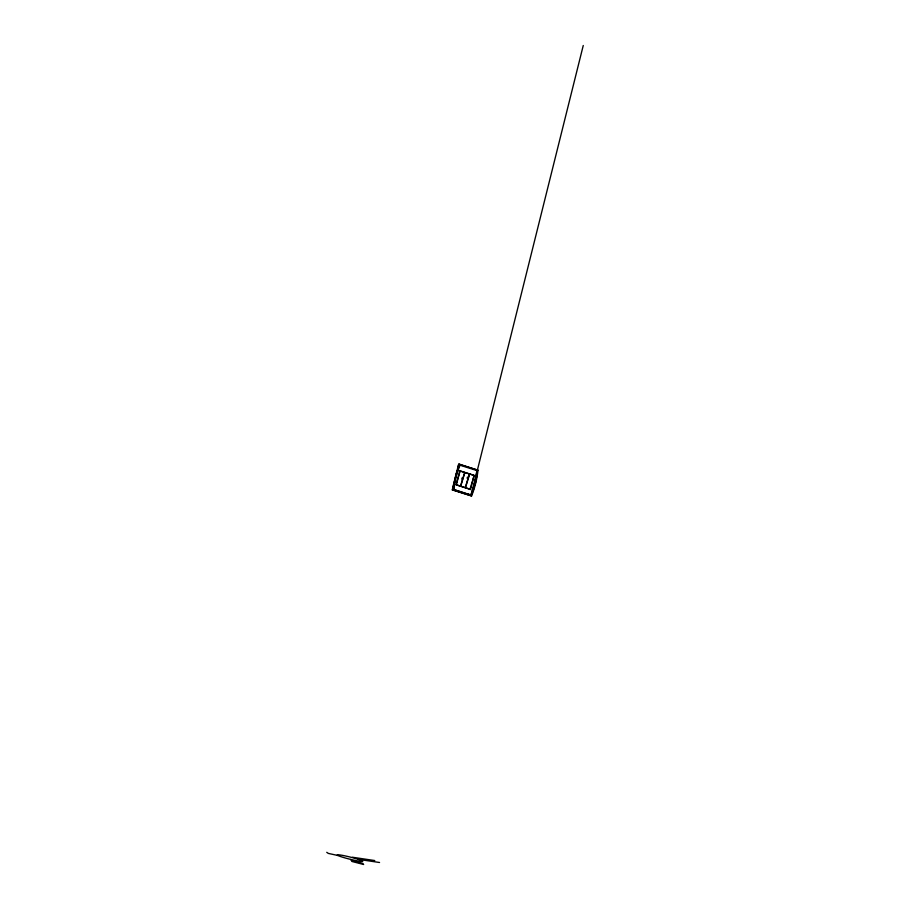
<?xml version="1.0" encoding="UTF-8"?>
<svg xmlns="http://www.w3.org/2000/svg" width="910" height="910" viewBox="0 0 910 910"><rect width="100%" height="100%" fill="white"/><g stroke="black" fill="none" stroke-linecap="round" stroke-linejoin="round"><path stroke-width="1.36" d="M459.391 465.01L477.432 470.732L477.227 472.37A75.94 57.978 -81.6 0 1 471.926 493.664L471.334 495.176L453.942 489.546L454.135 487.908A75.94 57.978 -81.6 0 1 459.448 466.625L460.028 465.101L458.811 466.523M459.925 470.743L456.388 484.893L470.561 489.478L474.087 475.327L458.981 470.607L464.68 472.438L460.494 486.111L455.955 484.643M583.253 45.5L471.221 494.847L465.59 494.016M456.331 483.392L460.141 470.971M453.942 489.546L453.305 489.455L470.697 495.085L471.278 493.573A75.94 57.978 -81.6 0 0 476.59 472.279L476.795 470.641L477.432 470.732M459.777 464.327L458.72 464.168A55.066 4.994 -76.4 0 0 452.304 489.899L471.585 495.961A76.611 58.49 -81.6 0 0 478 470.22L459.777 464.327A76.611 58.49 -81.6 0 0 453.362 490.058L452.304 489.899M478 470.22L458.72 464.168L458.219 466.352A54.441 4.937 -76.4 0 1 457.719 468.525M469.617 489.341L470.561 489.478M470.697 495.085L471.334 495.176M352.375 857.231L374.749 860.553M358.301 859.347L379.55 862.498M337.94 855.502L328.283 853.398L326.747 852.317M351.431 860.473L362.976 863.453M363.647 864.5L352.102 861.508L350.76 859.427M453.362 490.058L471.585 495.961M453.498 487.817A75.94 57.978 -81.6 0 1 458.071 468.57M457.207 470.709A54.441 4.937 -76.4 0 1 455.626 477.204M454.534 481.492A54.441 4.937 -76.4 0 1 452.861 487.828M476.772 474.542A55.066 54.691 -31.6 0 1 476.226 478.967M475.816 481.151A55.066 54.691 -31.6 0 1 474.747 485.462M474.076 487.589A55.066 54.691 -31.6 0 1 471.551 493.8M467.421 477.09A26.128 16.733 -72.1 0 1 467.16 478.262M462.109 477.898A26.128 16.733 -72.1 0 1 461.768 479.047M464.896 472.506L460.71 486.179L465.249 487.646L469.435 473.974L464.896 472.506M469.64 474.042L465.454 487.714L470.004 489.182L474.19 475.509L469.64 474.042M362.635 861.178L362.419 861.417A13.138 1.081 14 0 1 342.387 857.14A13.138 1.081 14 0 1 343.764 855.616A13.138 1.081 14 0 1 362.635 861.178"/></g></svg>
